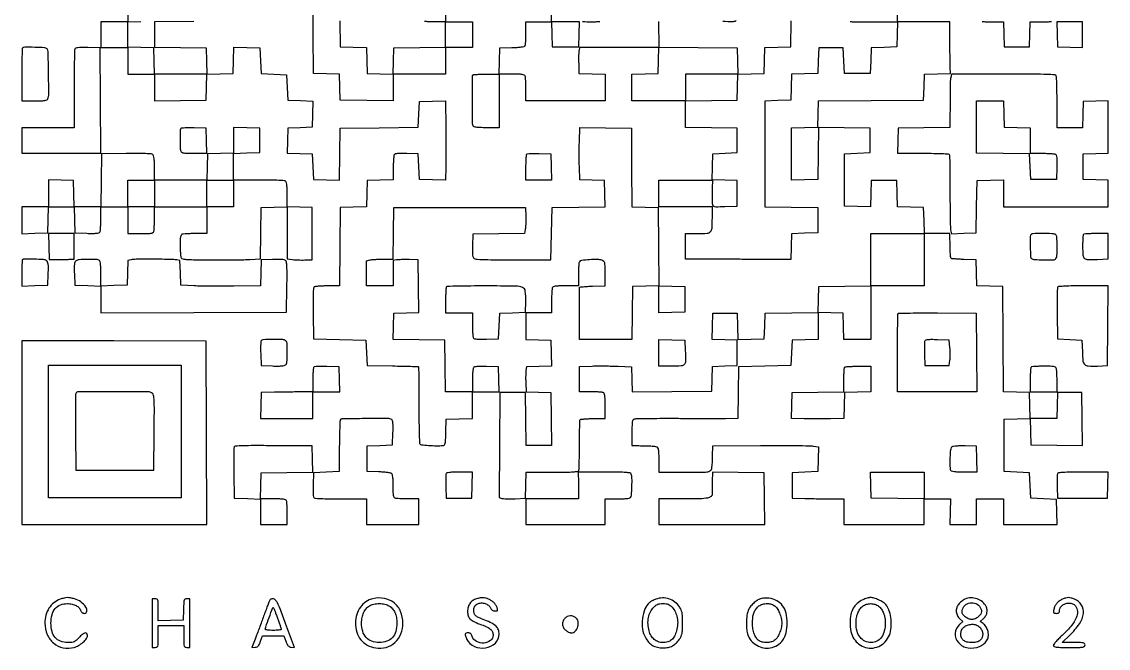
# Model space of a CAD drawing. Extents: x 179 to 1071, y 112 to 1107.
# Drawn here: x 179 to 1071, y 112 to 627 of the extents above; entities that cross this region are included whole.
import ezdxf

# ---------------------------------------------------------------- set-up
doc = ezdxf.new("R2010")
doc.units = 0

msp = doc.modelspace()

# ---------------------------------------------------------------- linework, layer by layer
for points in [[(266, 649.033832), (266, 627), (255, 627), (244, 627), (244, 616.5), (244, 606), (255, 606), (266, 606), (266, 595), (266, 584), (277, 584), (288, 584), (288, 572.980112), (288, 561.960225), (309.25, 562.230112), (330.5, 562.5), (330.783492, 573.216508), (331.066984, 583.933016), (341.783492, 584.216508), (352.5, 584.5), (352.784171, 595.283485), (353.068343, 606.06697), (363.784171, 605.783485), (374.5, 605.5), (375, 595), (375.5, 584.5), (386, 584), (396.5, 583.5), (397, 573), (397.5, 562.5), (407.783473, 562.214647), (418.066946, 561.929295), (417.783473, 551.214647), (417.5, 540.5), (407.5, 540), (397.5, 539.5), (397.215407, 529.285365), (396.930815, 519.07073), (407.215407, 518.785365), (417.5, 518.5), (418, 508), (418.5, 497.5), (429.230014, 497.216371), (439.960029, 496.932742), (440.230014, 518.216371), (440.5, 539.5), (472.5, 540), (504.5, 540.5), (505, 551), (505.5, 561.5), (516.212638, 561.783453), (526.925277, 562.066905), (527.212638, 540.283453, -0.001713), (527.301796, 531.152668, -0.00156), (527.332112, 521.73124, -0.00156), (527.30666, 513.307822, -0.005051), (527.215829, 507.716515), (526.931657, 496.93303), (516.215829, 497.216515), (505.5, 497.5), (505, 508), (504.5, 518.5), (495.08357, 518.789728, 0.007315), (490.565119, 518.862613, 0.024729), (487.617554, 518.721172, 0.035484), (485.690708, 518.393714, 0.193917), (484.848883, 517.789728, 0.115315), (484.524948, 516.861431, 0.007634), (484.266491, 514.024733, 0.010715), (484.080784, 510.599582, 0.00779), (484.015313, 506.783832), (484, 497.067663), (473.25, 496.783832), (462.5, 496.5), (462.216508, 485.783492), (461.933016, 475.066984), (451.216508, 474.783492), (440.5, 474.5), (440.236147, 442.25), (439.972294, 410), (430.236147, 409.984687, 0.007665), (426.414087, 409.920077, 0.010575), (422.986687, 409.73694, 0.007459), (420.146961, 409.482248, 0.115805), (419.22917, 409.162796, 0.230932), (418.572759, 408.095412, 0.012869), (418.285113, 404.091209, 0.012029), (418.150006, 397.928451, 0.002701), (418.22917, 387.428109), (418.5, 366.5), (440, 366), (461.5, 365.5), (462, 355), (462.5, 344.5), (483.414282, 344.252384, -0.001613), (491.458792, 344.131188, -0.002619), (498.29212, 343.97038, -0.000395), (504.342878, 343.791482, -0.191037), (504.693248, 343.640085, -0.195791), (504.842618, 343.285515, -0.000187), (504.947117, 334.309265, -0.001812), (505.023944, 324.256515, -0.001106), (505.045373, 312.387701, 0.002429), (505.09849, 300.456831, 0.003811), (505.272153, 290.201511, 0.00108), (505.510101, 281.29643, 0.134831), (505.835026, 280.234465, 0.229937), (507.093376, 279.456348, 0.008001), (512.983208, 278.949801, 0.015289), (519.356243, 278.699747, 0.019668), (525.216168, 278.879639, 0.241101), (526.132555, 279.432929, 0.093391), (526.682064, 280.857316, 0.03447), (527.001839, 283.674162, 0.004432), (527.216168, 289.75), (527.5, 300.5), (538.25, 300.783832), (549, 301.067663), (549, 312.033832), (549, 323), (560.034983, 323), (571.069966, 323), (570.784983, 333.25), (570.5, 343.5), (560.582645, 343.788231, 0.006827), (555.804805, 343.861823, 0.023663), (552.717063, 343.721018, 0.033714), (550.705135, 343.395734, 0.19692), (549.847958, 342.788231, 0.113964), (549.524772, 341.869999, 0.008157), (549.266219, 339.16123, 0.011132), (549.080746, 335.886984, 0.008167), (549.015313, 332.25), (549, 323), (538.019888, 323), (527.039775, 323), (526.769888, 344.25), (526.5, 365.5), (505.216371, 365.769986), (483.932742, 366.039971), (484.216371, 376.769986), (484.5, 387.5), (494.769404, 387.785197), (505.038809, 388.070395), (504.769404, 409.785197), (504.5, 431.5), (497, 431.641373, 0.006244), (493.926954, 431.660915, 0.0065), (490.895312, 431.602912, 0.006283), (488.276401, 431.485779, 0.028084), (486.75, 431.311918), (484, 430.841089), (484, 420.420545), (484, 410), (473, 410), (462, 410), (462, 420.375), (462, 430.75), (465.125, 431.375, -0.028154), (466.828226, 431.616938, -0.006988), (469.63947, 431.816406, -0.007123), (472.868586, 431.954092, -0.007092), (476.105112, 432), (483.960225, 432), (484.230112, 453.25), (484.5, 474.5), (538.5, 474.5), (592.5, 474.5), (592.748108, 467, -0.007634), (592.803444, 463.891684, -0.007426), (592.764794, 460.754244, -0.007356), (592.649308, 457.998453, -0.027246), (592.456503, 456.269767), (591.91679, 453.039533), (570.708395, 452.769767), (549.5, 452.5), (549.213656, 442.739067, 0.004035), (549.082314, 436.561383, 0.050094), (549.285832, 434.225782, 0.147748), (549.929746, 432.990136, 0.114834), (551.213656, 432.170159, 0.077712), (552.941581, 431.847546, 0.001645), (561.640886, 431.619768, 0.003769), (571.838204, 431.463241, 0.002527), (583.5, 431.431092), (613.5, 431.5), (614, 453), (614.5, 474.5), (636.283633, 474.769596), (658.067266, 475.039192), (657.783633, 485.769596), (657.5, 496.5), (647.340048, 496.783989), (637.180096, 497.067978), (636.840048, 507.463455, -0.005238), (636.7338, 512.243402, -0.002925), (636.699469, 518.062996, -0.002917), (636.733524, 523.94857, -0.004734), (636.838997, 528.949095), (637.177994, 540.039257), (658.338997, 539.769629), (679.5, 539.5), (679.763809, 507.283692), (680.027617, 475.067383), (690.763809, 474.783692), (701.5, 474.5), (701.763808, 442.283972), (702.027617, 410.067944), (691.263808, 409.783972), (680.5, 409.5), (680.230498, 387.75), (679.960995, 366), (658.480498, 366), (637, 366), (637, 387, 0.000019), (636.999687, 395.103977, 0.000031), (636.998727, 402.051562, 0.000006), (636.99743, 408.162296, 0.001388), (636.995666, 408.75, -0.381842), (637.268611, 409.058869, -0.004852), (640.078253, 409.363063, -0.011093), (643.468332, 409.621065, -0.00669), (647.495666, 409.783832), (658, 410.067663), (658, 420.058583, 0.003895), (657.949418, 426.55166, 0.054245), (657.660283, 428.872118, 0.15464), (656.910921, 430.124524, 0.090604), (655.402241, 431.037168, 0.089758), (651.762346, 431.715644, 0.018421), (645.202153, 431.50834, 0.012933), (638.609669, 430.884866, 0.224944), (636.833314, 429.764536, 0.114529), (636.515762, 428.859726, 0.007956), (636.261917, 426.15427, 0.010974), (636.079668, 422.885292, 0.008023), (636.015313, 419.25), (636, 410), (625.606989, 410, 0.005351), (620.039857, 409.940414, 0.030363), (617.086379, 409.69735, 0.063068), (615.398405, 409.23239, 0.205218), (614.606989, 408.418213, 0.07203), (614.367894, 407.361889, 0.005915), (614.178303, 404.534475, 0.007831), (614.044305, 401.140776, 0.005951), (614, 397.418213), (614, 388), (603.5, 388), (593, 388), (593, 377.034983), (593, 366.069966), (603.25, 365.784983), (613.5, 365.5), (613.783473, 354.785353), (614.066946, 344.070705), (603.791339, 343.785353), (593.515732, 343.5), (593.007866, 340.64126, 0.031897), (592.831638, 339.075052, 0.007663), (592.74548, 336.461117, 0.007839), (592.739627, 333.451725, 0.007699), (592.827811, 330.425384), (593.155621, 323.068248), (603.327811, 322.784124), (613.5, 322.5), (613.769502, 300.75), (614.039005, 279), (603.539005, 279), (593.039005, 279), (592.769502, 300.75), (592.5, 322.5), (582, 322.5), (571.5, 322.5), (571.239394, 279.271714), (570.978787, 236.043428), (573.239394, 235.47666, 0.04788), (574.593759, 235.272018, 0.007258), (577.332822, 235.163052, 0.008077), (580.579925, 235.133527, 0.00691), (584, 235.204946), (592.5, 235.5), (592.783832, 246.25), (593.067663, 257), (614.426843, 257, 0.00225), (626.010157, 257.05212, 0.014353), (631.881903, 257.273609, 0.021707), (635.35182, 257.656193, 0.269013), (636.345392, 258.457694, 0.083419), (636.570084, 259.566393, 0.001724), (636.740447, 265.233161, 0.003986), (636.86423, 271.874683, 0.002666), (636.904762, 279.476136, -0.002897), (636.948614, 287.044289, -0.004484), (637.082961, 293.579247, -0.001513), (637.266316, 299.21066, -0.130229), (637.511398, 300.018442, -0.226252), (638.117418, 300.408774, -0.008602), (640.859998, 300.711667, -0.013975), (644.205498, 300.928905, -0.009224), (648.059017, 301), (658, 301), (658, 311.393011, 0.005351), (657.940414, 316.960143, 0.030363), (657.69735, 319.913621, 0.063068), (657.23239, 321.601595, 0.205218), (656.418213, 322.393011, 0.070946), (655.373807, 322.631778, 0.006338), (652.68135, 322.821697, 0.008159), (649.449196, 322.955669, 0.006277), (645.918213, 323), (637, 323), (637, 333.435662), (637, 343.871323), (647.364997, 344.185662, -0.006238), (652.119169, 344.270498, -0.003526), (657.882746, 344.260788, -0.003519), (663.695685, 344.169083, -0.005772), (668.614997, 344), (679.5, 343.5), (679.785133, 333.236381), (680.070267, 322.972761), (712.785133, 323.236381), (745.5, 323.5), (745.784601, 333.715399), (746.069202, 343.930798), (756.284601, 344.215399), (766.5, 344.5), (766.5, 355), (766.5, 365.5), (756.216527, 365.785353), (745.933054, 366.070705), (746.216527, 376.785353), (746.5, 387.5), (756.5, 387.5), (766.5, 387.5), (766.784171, 376.716515), (767.068343, 365.93303), (777.784171, 366.216515), (788.5, 366.5), (789, 377), (789.5, 387.5), (811.25, 387.769502), (833, 388.039005), (833, 377.053334), (833, 366.067663), (822.25, 365.783832), (811.5, 365.5), (811, 355), (810.5, 344.5), (789, 344), (767.5, 343.5), (767.230112, 322.25), (766.960225, 301), (756.730112, 300.926937, -0.001619), (750.906951, 300.904204, -0.000306), (740.284585, 300.903637, -0.000327), (727.878503, 300.918696, -0.0003), (715.111026, 300.950216, 0.001773), (702.946481, 300.944405, 0.00271), (692.395887, 300.84475, 0.000949), (683.298059, 300.69222, 0.072293), (681.861026, 300.455892, 0.177171), (680.863049, 299.684495, 0.099024), (680.308751, 298.232412, 0.037333), (680.054529, 295.495441, 0.004497), (680, 289.432612), (680, 279), (685.75, 278.783674, 0.001336), (688.244106, 278.696514, 0.001007), (690.985937, 278.613561, 0.001018), (693.563565, 278.546022, 0.002353), (695.5, 278.508343, -0.045144), (699.363393, 278.101278, -0.219328), (701.102268, 276.841347, -0.118648), (701.856863, 274.17466, -0.009893), (702, 266.940983), (702, 257), (723.480948, 257, 0.003164), (740.479112, 257.10758, 0.127215), (744.042339, 258.077367, 0.245296), (745.690422, 260.643505, 0.01508), (746.24922, 270), (746.5, 278.5), (785.5, 278.793658, -0.00153), (800.753032, 278.861826, -0.00218), (814.302248, 278.821847, -0.001205), (825.751832, 278.710561, -0.032341), (828.78425, 278.477249), (833.0685, 277.867182), (832.78425, 267.683591), (832.5, 257.5), (822, 257), (811.5, 256.5), (811.5, 246), (811.5, 235.5), (822, 235.324274, 0.000788), (826.797094, 235.251555, 0.000454), (832.573437, 235.178349, 0.000454), (838.373532, 235.115378, 0.00076), (843.25, 235.074274), (854, 235), (854, 224.5), (854, 214), (887, 214), (920, 214), (920, 224.5), (920, 235), (930.75, 235.00211), (941.5, 235.00422), (941.185662, 224.50211), (940.871323, 214), (951.935662, 214), (963, 214), (963, 224.5), (963, 235), (974, 235), (985, 235), (985, 224.5), (985, 214), (1007.034983, 214), (1029.069966, 214), (1028.784983, 224.25), (1028.5, 234.5), (1018, 235), (1007.5, 235.5), (1007, 246), (1006.5, 256.5), (996, 257), (985.5, 257.5), (985.5, 279), (985.5, 300.5), (996.215829, 300.783485), (1006.931657, 301.06697), (1007.215829, 290.283485), (1007.5, 279.5), (1028.769558, 279.230055), (1050.039116, 278.960111), (1049.769558, 300.730055), (1049.5, 322.5), (1039.5, 322.5), (1029.5, 322.5), (1029.216168, 311.75), (1028.932337, 301), (1018, 301), (1007.067663, 301), (1006.783832, 311.75), (1006.5, 322.5), (995.760597, 322.783724), (985.021195, 323.067448), (984.760597, 366.283724), (984.5, 409.5), (973.783492, 409.783492), (963.066984, 410.066984), (962.783492, 420.783492), (962.5, 431.5), (952.560598, 431.772735, -0.005103), (948.710893, 431.917699, -0.007801), (945.376729, 432.129521, -0.003444), (942.555841, 432.372536, -0.174895), (942.062331, 432.604335, -0.174373), (941.694292, 433.38585, -0.008212), (941.462677, 436.333159, -0.008696), (941.264525, 440.772269, -0.002012), (941.091064, 448.25), (941, 453), (930.533832, 453), (920.067663, 453), (919.783832, 463.75), (919.5, 474.5), (908.783492, 474.783492), (898.066984, 475.066984), (897.783492, 485.783492), (897.5, 496.5), (887, 496.5), (876.5, 496.5), (876.215829, 485.716515), (875.931657, 474.93303), (865.215829, 475.216515), (854.5, 475.5), (854.5, 497), (854.5, 518.5), (865, 519), (875.5, 519.5), (875.5, 529.5), (875.5, 539.5), (854.269945, 539.76983), (833.039891, 540.039659), (832.769945, 518.76983), (832.5, 497.5), (821.75, 497.216168), (811, 496.932337), (811, 518.432337), (811, 539.932337), (821.75, 540.216168), (832.5, 540.5), (832.783724, 551.239403), (833.067448, 561.978805), (876.283724, 562.239403), (919.5, 562.5), (919.783492, 573.216508), (920.066984, 583.933016), (930.753007, 584.216508), (941.43903, 584.5), (941.277914, 590, -0.003928), (941.211859, 593.082001, -0.000811), (941.146971, 598.510937, -0.000853), (941.092584, 604.816778, -0.000803), (941.058399, 611.25), (941, 627), (919.5, 627), (898, 627), (898, 638)], [(527, 638), (527, 627), (538, 627), (549, 627), (549, 616.5), (549, 606), (538, 606), (527, 606), (527, 595), (527, 584), (505.466168, 584), (483.932337, 584), (484.216168, 594.75), (484.5, 605.5), (505.75, 605.769888), (527, 606.039775), (527, 616.519888), (527, 627), (517.2, 627, -0.008695), (512.928253, 627.074295, -0.018472), (509.630442, 627.311224, -0.019349)], [(701.769888, 627.25), (702.039775, 606), (669.53894, 606), (637.038104, 606), (636.531776, 603.75, 0.042728), (636.34737, 602.401883, 0.006379), (636.243882, 599.664062, 0.007135), (636.208992, 596.419305, 0.006097), (636.262724, 593), (636.5, 584.5), (647.25, 584.216168), (658, 583.932337), (658, 572.966168), (658, 562), (625.5, 562), (593, 562), (593, 571.418213, 0.005951), (592.955695, 575.140776, 0.007831), (592.821697, 578.534475, 0.005915), (592.632106, 581.361889, 0.07203), (592.393011, 582.418213, 0.205485), (591.600474, 583.232706, 0.062919), (589.908208, 583.697521, 0.03028), (586.946379, 583.940479, 0.005326), (581.359179, 584), (570.932337, 584), (571.216168, 594.75), (571.5, 605.5), (581.464966, 605.788805, 0.00836), (585.800174, 605.987032, 0.019108), (589.055937, 606.315749, 0.01918), (591.411, 606.737468, 0.199883), (592.199653, 607.288805, 0.115815), (592.50451, 608.163074, 0.007503), (592.747767, 610.861399, 0.010614), (592.922759, 614.118512, 0.007698), (592.984687, 617.75), (593, 627), (603.465017, 627), (613.930034, 627), (614.215017, 616.75), (614.5, 606.5), (625.5, 606.5), (636.5, 606.5), (636.784983, 616.75), (637.069966, 627), (625.534983, 627), (614, 627), (614, 638)], [(639.457971, 627.239354, 0.017193), (646.416631, 627, 0.009553), (650.382282, 627.075776, 0.019214), (653.502134, 627.315336, 0.020088)], [(859.042149, 627.223085, 0.017756), (862.402679, 627.026353, 0.008808), (866.672969, 627.003499, -0.001524), (871.211915, 627.045328, -0.000832), (876.781398, 627.070406, -0.000829), (882.441804, 627.077092, -0.001318), (887.284983, 627.062014), (898.069966, 627), (897.784983, 616.75), (897.5, 606.5), (887, 606), (876.5, 605.5), (876, 595), (875.5, 584.5), (865, 584.5), (854.5, 584.5), (854, 595), (853.5, 605.5), (843.5, 605.5), (833.5, 605.5), (833, 595), (832.5, 584.5), (821.783492, 584.216508), (811.066984, 583.933016), (810.783492, 573.216508), (810.5, 562.5), (799.75, 562.216168), (789, 561.932337), (789, 518.485671), (789, 475.039005), (810.75, 474.769502), (832.5, 474.5), (832.5, 464), (832.5, 453.5), (821.783492, 453.216508), (811.066984, 452.933016), (810.783492, 442.369878), (810.5, 431.806739), (777, 431.839127, -0.000148), (763.459397, 431.856238, -0.000168), (750.476562, 431.880872, -0.000153), (739.44448, 431.908894, -0.000936), (733.75, 431.935757), (724, 432), (724, 442.5), (724, 453), (733.964816, 453, 0.0177), (741.719525, 453.274608, 0.189883), (744.50496, 454.606725, 0.174589), (745.756305, 457.536065, 0.014506), (746, 465.934259), (746, 475), (724, 475), (702, 475), (702, 486), (702, 497), (723.966168, 497), (745.932337, 497), (746.216168, 507.75), (746.5, 518.5), (756.5, 519), (766.5, 519.5), (766.5, 529.5), (766.5, 539.5), (745.25, 539.769888), (724, 540.039775), (724, 551.019888), (724, 562), (702, 562), (680, 562), (680, 572.966168), (680, 583.932337), (690.75, 584.216168), (701.5, 584.5), (701.783972, 595.263808), (702.067944, 606.027617), (734.283972, 605.763808), (766.5, 605.5), (766.784171, 594.716515), (767.068343, 583.93303), (777.784171, 584.216515), (788.5, 584.5), (788.783492, 595.216508), (789.066984, 605.933016), (799.783492, 606.216508), (810.5, 606.5), (810.769888, 627.75)], [(765.636063, 628.0754, -0.184361), (763.056021, 627.071897, -0.010844), (754.496645, 627.203496)], [(967.622935, 627.311444, 0.018513), (970.910654, 627.074375, 0.00874), (975.165017, 627), (984.930034, 627), (985.215017, 616.75), (985.5, 606.5), (996, 606.5), (1006.5, 606.5), (1006.784983, 616.75), (1007.069966, 627), (1016.834983, 627, 0.00874), (1021.089346, 627.074375, 0.018513), (1024.377065, 627.311444, 0.019392)]]:
    msp.add_lwpolyline(points, format="xyb")
for points in [[(440.230112, 627.75), (440.5, 606.5), (451.216508, 606.216508), (461.933016, 605.933016), (462.216508, 595.216508), (462.5, 584.5), (473.25, 584.216168), (484, 583.932337), (484, 572.946666), (484, 561.960995), (462.25, 562.230498), (440.5, 562.5), (440.216508, 573.216508), (439.933016, 583.933016), (429.216508, 584.216508), (418.5, 584.5), (418.236147, 616.75), (417.972294, 649)], [(320.25, 627.236147), (288, 626.972294), (288, 616.506035), (288, 606.039775), (309.25, 605.769888), (330.5, 605.5), (330.783832, 594.75), (331.067663, 584), (309.567663, 584), (288.067663, 584), (287.783832, 594.75), (287.5, 605.5), (276.75, 605.783832), (266, 606.067663), (266, 616.5), (266, 626.932337), (276.75, 627.216168)]]:
    msp.add_lwpolyline(points)
for points in [[(1029.215017, 616.75), (1029.5, 606.5), (1039.75, 606.215017), (1050, 605.930034), (1050, 616.465017), (1050, 627), (1039.465017, 627), (1028.930034, 627)], [(724, 572.980112), (724, 561.960225), (745.25, 562.230112), (766.5, 562.5), (766.783832, 573.25), (767.067663, 584), (745.533832, 584), (724, 584)], [(288, 486), (288, 475), (277, 475), (266, 475), (266, 486), (266, 497), (277, 497), (288, 497)], [(353, 486), (353, 475), (342, 475), (331, 475), (331, 486), (331, 497), (342, 497), (353, 497)], [(920, 431.5), (920, 410), (898, 410), (876, 410), (876, 388), (876, 366), (865.033832, 366), (854.067663, 366), (853.783832, 376.75), (853.5, 387.5), (843.216527, 387.785353), (832.933054, 388.070705), (833.216527, 398.785353), (833.5, 409.5), (854.75, 409.769888), (876, 410.039775), (876, 431.519888), (876, 453), (898, 453), (920, 453)], [(723.5, 399), (723.5, 388.5), (712.75, 388.216168), (702, 387.932337), (702, 399), (702, 410.067663), (712.75, 409.783832), (723.5, 409.5)], [(179, 289.506286), (179, 214), (255.006326, 214), (331.012652, 214), (330.756326, 289.25), (330.5, 364.5), (254.75, 364.756286), (179, 365.012572)], [(310, 290.5), (310, 236), (255.5, 236), (201, 236), (201, 290.5), (201, 345), (255.5, 345), (310, 345)], [(920, 245.980498), (920, 234.960995), (898.25, 235.230498), (876.5, 235.5), (876.216168, 246.25), (875.932337, 257), (897.966168, 257), (920, 257)]]:
    msp.add_lwpolyline(points, close=True)
for points in [[(179.666667, 605.333333, 0.189785), (179.396107, 604.71132, 0.001222), (179.195833, 598.595833, 0.00465), (179.048092, 591.559297, 0.002923), (179, 583.333333), (179, 562), (189.393011, 562, 0.005351), (194.960143, 562.059586, 0.030363), (197.913621, 562.30265, 0.063068), (199.601595, 562.76761, 0.205218), (200.393011, 563.581787, 0.092424), (201.165451, 567.777048, 0.003036), (201.023151, 584.892128, 0.001716), (200.70625, 602.676223, 0.193396), (199.8, 604.8, 0.184841), (197.848905, 605.670935, 0.006951), (189.708613, 605.999859, 0.006657), (181.535309, 606.107508, 0.198875)], [(222.619905, 604.451872, 0.086226), (222.369142, 603.178106, 0.000898), (222.182097, 594.081863, 0.002848), (222.044814, 583.576834, 0.001843), (222, 571.418213), (222, 540), (200.5, 540), (179, 540), (179, 529.5), (179, 519), (211.510623, 519), (244.021245, 519), (243.760623, 562.25), (243.5, 605.5), (233.369905, 605.783659, 0.005077), (227.789027, 605.883234, 0.032748), (224.976461, 605.720524, 0.074653), (223.405548, 605.281886, 0.198307)], [(571, 562), (571, 540), (560.606989, 540, -0.005351), (555.039857, 540.059586, -0.030363), (552.086379, 540.30265, -0.063068), (550.398405, 540.76761, -0.205218), (549.606989, 541.581787, -0.090869), (549.036433, 544.627805, -0.001339), (549.01356, 562.955139, -0.000701), (549.067178, 581.894658, -0.197813), (549.666667, 583.333333, -0.178563), (550.245497, 583.600197, -0.004516), (553.172917, 583.804167, -0.009111), (556.658388, 583.951724, -0.006022), (560.666667, 584), (571, 584)], [(941.675073, 581.125366, 0.030613), (941.456087, 579.527345, 0.00686), (941.287683, 576.781767, 0.007092), (941.18156, 573.601259, 0.006808), (941.163644, 570.375366, -0.00186), (941.180176, 566.568525, -0.000811), (941.175128, 561.514543, -0.000802), (941.152439, 556.145576, -0.00107), (941.113571, 551.269888), (941, 540.039775), (919.75, 539.769888), (898.5, 539.5), (898.215017, 529.25), (897.930034, 519), (918.906, 519, -0.003616), (927.740472, 518.936115, -0.008073), (934.455486, 518.730509, -0.003692), (939.747448, 518.443725, -0.243577), (940.506607, 517.98931, -0.133414), (940.759873, 517.135345, -0.000788), (940.938185, 508.833338, -0.003222), (941.066069, 499.328789, -0.002036), (941.098652, 488.23931, 0.001901), (941.128667, 476.990291, 0.002691), (941.247353, 466.97759, 0.001537), (941.418917, 458.530902, 0.038218), (941.650639, 456.216315), (942.23522, 452.932631), (952.36761, 453.216315), (962.5, 453.5), (963, 475), (963.5, 496.5), (974.25, 496.783832), (985, 497.067663), (985, 486.033832), (985, 475), (1028, 475), (1071, 475), (1071, 485.965017), (1071, 496.930034), (1060.75, 497.215017), (1050.5, 497.5), (1050.5, 508), (1050.5, 518.5), (1060.75, 518.784983), (1071, 519.069966), (1071, 540.569966), (1071, 562.069966), (1060.75, 561.784983), (1050.5, 561.5), (1050.216168, 550.75), (1049.932337, 540), (1039.466168, 540), (1029, 540), (1029, 560.418213, 0.002771), (1028.956005, 568.357109, 0.004125), (1028.821697, 575.303225, 0.001841), (1028.636631, 581.220565, 0.083055), (1028.393011, 582.418213, 0.289135), (1027.115084, 583.372609, 0.010526), (1020.781489, 583.737206, 0.008208), (1009.914991, 583.954948, 0.000905), (985.018011, 584), (942.25, 584)], [(985.216168, 551.25), (985.5, 540.5), (996.25, 540.216168), (1007, 539.932337), (1007, 529.466168), (1007, 519), (1016.75, 518.984687, -0.007755), (1020.578609, 518.919286, -0.010675), (1024.014355, 518.733781, -0.007585), (1026.860149, 518.475649, -0.115445), (1027.788231, 518.152042, -0.19692), (1028.395734, 517.294865, -0.033714), (1028.721018, 515.282937, -0.023663), (1028.861823, 512.195195, -0.006827), (1028.788231, 507.417355), (1028.5, 497.5), (1018, 497.5), (1007.5, 497.5), (1007, 508), (1006.5, 518.5), (984.75, 518.769502), (963, 519.039005), (963, 540.519502), (963, 562), (973.966168, 562), (984.932337, 562)], [(353, 529.567663), (353, 519.067663), (342.25, 518.783832), (331.5, 518.5), (331.216168, 507.75), (330.932337, 497), (309.466168, 497), (288, 497), (288, 506.877555, 0.007431), (287.929625, 511.612619, 0.023668), (287.686183, 514.765909, 0.033485), (287.27857, 516.870358, 0.156203), (286.62212, 517.89865, 0.155745), (285.27761, 518.441468, 0.008655), (280.705807, 518.70418, 0.010005), (274.276081, 518.833319, 0.003345), (264.87212, 518.771094), (244.5, 518.5), (244.230498, 496.75), (243.960995, 475), (233.014329, 475), (222.067663, 475), (221.783832, 485.75), (221.5, 496.5), (211.25, 496.784983), (201, 497.069966), (201, 486.034983), (201, 475), (190, 475), (179, 475), (179, 463.966168), (179, 452.932337), (189.75, 453.216168), (200.5, 453.5), (200.783832, 464.25), (201.067663, 475), (211.5, 475), (221.932337, 475), (222.216168, 464.25), (222.5, 453.5), (232.417355, 453.211769, 0.006827), (237.195195, 453.138177, 0.023663), (240.282937, 453.278982, 0.033714), (242.294865, 453.604266, 0.19692), (243.152042, 454.211769, 0.115445), (243.475649, 455.139851, 0.007585), (243.733781, 457.985645, 0.010675), (243.919286, 461.421391, 0.007755), (243.984687, 465.25), (244, 475), (255, 475), (266, 475), (266, 464), (266, 453), (276.393011, 453, 0.005351), (281.960143, 453.059586, 0.030363), (284.913621, 453.30265, 0.063068), (286.601595, 453.76761, 0.205218), (287.393011, 454.581787, 0.07203), (287.632106, 455.638111, 0.005915), (287.821697, 458.465525, 0.007831), (287.955695, 461.859224, 0.005951), (288, 465.581787), (288, 475), (309.5, 475), (331, 475), (331, 464), (331, 453), (321.581787, 453, 0.005951), (317.859224, 452.955695, 0.007831), (314.465525, 452.821697, 0.005915), (311.638111, 452.632106, 0.07203), (310.581787, 452.393011, 0.190061), (309.785864, 451.663266, 0.071459), (309.315682, 450.197627, 0.035402), (309.070745, 447.679954, 0.006995), (309.015313, 443.143011, 0.010065), (309.09021, 439.723818, 0.013103), (309.303714, 436.599799, 0.010751), (309.60402, 434.021296, 0.106983), (309.9756, 433.00524, 0.218251), (311.246871, 432.177278, 0.020033), (315.087815, 431.762955, 0.013246), (321.531614, 431.499237, 0.00209), (334.210287, 431.369493, 0.002231), (343.767032, 431.354276, 0.002302), (353.223239, 431.42495, 0.002222), (361.41563, 431.560324, 0.009852), (366.230526, 431.756263), (374.961051, 432.284019), (375.230526, 453.392009), (375.5, 474.5), (386.25, 474.783832), (397, 475.067663), (397, 453.647375), (397, 432.227088), (401.25, 431.678733, 0.016067), (403.301178, 431.480832, 0.00715), (406.014062, 431.345746, 0.007069), (408.891945, 431.284394, 0.009493), (411.5, 431.31519), (417.5, 431.5), (417.5, 453), (417.5, 474.5), (407.25, 474.784983), (397, 475.069966), (397, 484.834983, 0.00874), (396.925625, 489.089346, 0.018513), (396.688556, 492.377065, 0.019392), (396.327709, 494.800997, 0.150838), (395.8, 495.8, 0.175156), (394.538104, 496.391927, 0.00933), (390.045513, 496.721154, 0.010454), (383.593081, 496.937931, 0.003169), (373.8, 497), (353, 497), (353, 507.966168), (353, 518.932337), (363.75, 519.216168), (374.5, 519.5), (374.5, 529.5), (374.5, 539.5), (363.75, 539.783832), (353, 540.067663)], [(309.699448, 539.366114, 0.193402), (309.114208, 537.994573, 0.004076), (309.015901, 530.475546, 0.006902), (309.080023, 523.256213, 0.086143), (309.606989, 520.581787, 0.205495), (310.399564, 519.767284, 0.062914), (312.091976, 519.302474, 0.030277), (315.054089, 519.059519, 0.005326), (320.641972, 519), (331.069966, 519), (330.784983, 529.25), (330.5, 539.5), (320.449448, 539.782781, 0.006672), (316.547259, 539.840477, 0.010046), (313.145783, 539.777033, 0.005301), (310.300668, 539.636532, 0.183378)], [(613.783832, 507.75), (614.067663, 497), (603.533832, 497), (593, 497), (593, 507.333333, -0.006326), (593.050742, 511.343969, -0.009524), (593.20576, 514.83701, -0.00491), (593.420396, 517.763196, -0.177417), (593.700461, 518.367127, -0.182377), (594.297812, 518.637197, -0.005798), (597.000338, 518.778463, -0.010544), (600.240283, 518.841782, -0.007041), (603.950461, 518.783794), (613.5, 518.5)], [(745.9, 490.034983, 0.000453), (745.861718, 487.158304, 0.000478), (745.829375, 484.332151, 0.000456), (745.806043, 481.895281, 0.002165), (745.8, 480.5, 0.027418), (746.002757, 476.805212, 0.253459), (746.884427, 475.533212, 0.119902), (748.831797, 475.078144, 0.004674), (756.25, 475.215017), (766.5, 475.5), (766.5, 486), (766.5, 496.5), (756.25, 496.784983), (746, 497.069966)], [(201.216168, 442.348654), (201.5, 431.697308), (208.5, 431.736407, 0.001183), (211.418349, 431.759615, 0.001111), (214.398438, 431.796993, 0.001105), (217.041311, 431.841857, 0.003835), (218.75, 431.887753), (222, 432), (222, 442.5), (222, 453), (211.466168, 453), (200.932337, 453)], [(1007.666667, 452.333333, 0.197733), (1006.974508, 450.672982, 0.004906), (1007.018744, 442.282886, 0.00426), (1007.218741, 433.811579, 0.251377), (1007.965533, 432.521302, 0.124243), (1010.557087, 431.701556, 0.009279), (1018.013312, 431.398815, 0.007684), (1025.58347, 431.348437, 0.172689), (1027.606849, 432.088677, 0.207888), (1028.932813, 434.711122, 0.016873), (1029.125642, 442.595214, 0.015078), (1028.813401, 450.507315, 0.291562), (1027.418213, 452.393011, 0.086595), (1024.751045, 452.916057, 0.005978), (1017.049326, 452.984863, 0.003449), (1009.015008, 452.905165, 0.194545)], [(1050.666667, 452.333333, 0.17604), (1050.400473, 451.763307, 0.005394), (1050.195833, 449.131169, 0.010012), (1050.048314, 445.979912, 0.006689), (1050, 442.368517, 0.017724), (1050.255816, 435.154068, 0.199394), (1051.513227, 432.644681, 0.178397), (1054.25107, 431.615471, 0.013692), (1062.25, 431.782559), (1071, 432.205232), (1071, 442.602616), (1071, 453), (1061.166667, 453, 0.006327), (1057.350087, 452.951706, 0.009526), (1054.026042, 452.804167, 0.004912), (1051.241448, 452.599886, 0.177413)], [(179.666667, 431.333333, 0.178637), (179.399783, 430.754242, 0.004491), (179.195833, 427.817145, 0.009085), (179.048275, 424.320751, 0.006002), (179, 420.299502), (179, 409.932337), (189.75, 410.216168), (200.5, 410.5), (200.790619, 419.983715, 0.005986), (200.888454, 425.225554, 0.035003), (200.714161, 427.975897, 0.072737), (200.239248, 429.636939, 0.12965), (199.349489, 430.733715, 0.14198), (196.909321, 431.6225, 0.009192), (189.290112, 431.9949, 0.007587), (181.549671, 432.113183, 0.19894)], [(223.530177, 430.645724, 0.142379), (222.719521, 429.59377, 0.062697), (222.283439, 427.875036, 0.032198), (222.117625, 425.061979, 0.006284), (222.209381, 419.983715), (222.5, 410.5), (233.25, 410.216168), (244, 409.932337), (244, 398.959921), (244, 387.987506), (320.25, 388.243753), (396.5, 388.5), (396.749791, 409.127729, 0.002555), (396.825869, 419.996322, 0.013648), (396.675206, 425.925862, 0.019536), (396.339038, 429.578905, 0.189014), (395.600506, 430.916588, 0.132983), (394.513819, 431.412743, 0.020735), (392.149878, 431.703615, 0.01892), (388.957302, 431.841398, 0.009045), (384.850715, 431.788859), (375.5, 431.5), (375.216544, 420.78701), (374.933087, 410.074021), (353.216544, 409.78701, -0.002595), (344.095514, 409.713817, -0.002336), (334.647985, 409.731184, -0.00234), (326.175939, 409.825995, -0.007388), (320.5, 410), (309.5, 410.5), (309.215811, 420.678054), (308.931622, 430.856108), (306.215811, 431.332062, 0.040289), (301.431141, 431.778111, 0.002526), (287.244385, 431.882648, 0.002188), (272.891241, 431.853095, 0.049504), (268.784189, 431.418763), (266.068378, 430.856108), (265.784189, 420.678054), (265.5, 410.5), (254.75, 410.216168), (244, 409.932337), (244, 419.843724, 0.007934), (243.92868, 424.337716, 0.02055), (243.692916, 427.569099, 0.024095), (243.322414, 429.834576, 0.171502), (242.75, 430.768231, 0.161699), (240.373973, 431.66389, 0.011559), (233.223715, 431.783624, 0.012194), (226.100678, 431.564444, 0.145061)], [(527.666737, 409.333404, 0.178561), (527.399846, 408.754521, 0.004516), (527.195854, 405.827104, 0.009112), (527.048282, 402.341617, 0.006022), (527, 398.333333), (527, 388), (538, 388), (549, 388), (549.015313, 378.25, 0.007755), (549.080714, 374.421391, 0.010675), (549.266219, 370.985645, 0.007585), (549.524351, 368.139851, 0.115445), (549.847958, 367.211769, 0.19692), (550.705135, 366.604266, 0.033714), (552.717063, 366.278982, 0.023663), (555.804805, 366.138177, 0.006827), (560.582645, 366.211769), (570.5, 366.5), (571, 377), (571.5, 387.5), (582, 388), (592.5, 388.5), (592.788833, 397.243181, 0.036481), (592.449075, 405.752465, 0.279804), (590.105656, 408.781351, 0.089314), (584.615258, 409.828705, 0.002344), (559.647713, 409.969876, 0.001995), (547.594639, 409.93344, 0.003222), (537.336178, 409.795397, 0.000589), (528.302217, 409.604952, 0.193134)], [(1029.447199, 408.723, 0.088003), (1029.255956, 407.733152, 0.001312), (1029.180843, 401.807175, 0.003516), (1029.16003, 394.911562, 0.002311), (1029.228584, 386.973), (1029.5, 366.5), (1039.5, 366), (1049.5, 365.5), (1049.78602, 355.765906, 0.018563), (1050.288309, 348.223421, 0.181953), (1051.69017, 345.419268, 0.179528), (1054.602547, 344.215405, 0.01798), (1062.259538, 344.209712), (1070.5, 344.5), (1070.763664, 377.25), (1071.027329, 410), (1050.48228, 410, 0.002749), (1040.200895, 409.943472, 0.01241), (1034.20111, 409.728498, 0.012788), (1030.313257, 409.392499, 0.280154)], [(962.763853, 355.25), (963.027706, 323), (952.763853, 322.926805, -0.00126), (944.527276, 322.888824, -0.000694), (934.455126, 322.881746, -0.00058), (922.339842, 322.904102, -0.000334), (907.75, 322.957682), (898, 323), (898, 354.833333, -0.002001), (898.049029, 367.086392, -0.003231), (898.199888, 377.515513, -0.000593), (898.402981, 386.698691, -0.192864), (898.680468, 387.347135, -0.194926), (899.328722, 387.621499, -0.000608), (908.434599, 387.750224, -0.003285), (918.778546, 387.815907, -0.002034), (930.930468, 387.763802), (962.5, 387.5)], [(375.428774, 364.674983, 0.081654), (375.239658, 363.758353, 0.005045), (375.154817, 360.970602, 0.007376), (375.136178, 357.631743, 0.005394), (375.210159, 353.924983), (375.5, 344.5), (384.850715, 344.211141, 0.009044), (388.957683, 344.15859, 0.018924), (392.150171, 344.296386, 0.020746), (394.513859, 344.587315, 0.132968), (395.600715, 345.083586, 0.20596), (396.765168, 347.365601, 0.013873), (397.048161, 354.838575, 0.01448), (396.907543, 362.297106, 0.186516), (395.8, 364.8, 0.187671), (393.283421, 365.90689, 0.012371), (385.211649, 366.05708, 0.010192), (377.04182, 365.840358, 0.297728)], [(723.795054, 357, -0.009927), (723.928151, 348.034911, -0.179688), (722.933469, 345.397028, -0.203196), (720.50249, 344.211645, -0.01319), (712.480948, 344), (702, 344), (702, 355.033832), (702, 366.067663), (712.75, 365.783832), (723.5, 365.5)], [(920.44275, 364.711405, 0.081149), (920.248444, 363.774362, 0.00524), (920.158923, 360.981301, 0.007536), (920.137209, 357.634347, 0.00554), (920.210159, 353.924983), (920.5, 344.5), (930.5, 344.5), (940.5, 344.5), (941.08534, 348.886315, 0.022863), (941.269448, 350.99849, 0.010307), (941.326793, 353.780045, 0.01018), (941.266834, 356.724741, 0.013684), (941.08534, 359.386315), (940.5, 365.5), (930.732592, 365.786422, 0.006215), (925.820487, 365.869374, 0.027145), (922.9185, 365.724677, 0.046335), (921.158442, 365.373938, 0.232847)], [(418.699448, 343.366114, 0.176241), (418.420111, 342.767337, 0.005323), (418.205463, 339.983588, 0.009942), (418.050687, 336.652202, 0.006636), (418, 332.833333), (418, 323), (407.75, 322.902492, 0.000362), (403.032594, 322.8542, 0.000201), (397.279688, 322.788832, 0.0002), (391.45558, 322.717978, 0.000324), (386.5, 322.652492), (375.5, 322.5), (375.216168, 311.75), (374.932337, 301), (396.466168, 301), (418, 301), (418, 312), (418, 323), (429.034983, 323), (440.069966, 323), (439.784983, 333.25), (439.5, 343.5), (429.449448, 343.782781, 0.006672), (425.547259, 343.840477, 0.010046), (422.145783, 343.777033, 0.005301), (419.300668, 343.636532, 0.183378)], [(876, 333.533832), (876, 323.067663), (865.25, 322.783832), (854.5, 322.5), (854.217057, 311.837601), (853.934114, 301.175203), (842.896523, 300.837601, -0.004776), (837.911622, 300.732779, -0.002919), (832.027905, 300.699624, -0.002925), (826.198828, 300.734914, -0.005192), (821.396568, 300.841971), (810.934202, 301.183942), (811.217101, 311.841971), (811.5, 322.5), (832.75, 322.769888), (854, 323.039775), (854, 332.853221, -0.006339), (854.048294, 336.662176, -0.009543), (854.195833, 339.9798, -0.004928), (854.400127, 342.75872, -0.177365), (854.666667, 343.333333, -0.178563), (855.245497, 343.600197, -0.004516), (858.172917, 343.804167, -0.009111), (861.658388, 343.951724, -0.006022), (865.666667, 344), (876, 344)], [(1007.666667, 343.333333, 0.177413), (1007.400114, 342.758552, 0.004912), (1007.195833, 339.973958, 0.009526), (1007.048294, 336.649913, 0.006327), (1007, 332.833333), (1007, 323), (1018, 323), (1029, 323), (1029, 331.918213, 0.006277), (1028.955669, 335.449196, 0.008159), (1028.821697, 338.68135, 0.006338), (1028.631778, 341.373807, 0.070946), (1028.393011, 342.418213, 0.199759), (1027.624187, 343.225925, 0.066055), (1026.020372, 343.693741, 0.032092), (1023.231606, 343.939041, 0.005893), (1018.059678, 344, 0.006396), (1014.284117, 343.951702, 0.009619), (1010.994614, 343.804167, 0.005003), (1008.240534, 343.599816, 0.177151)], [(223.453816, 321.740243, 0.089548), (223.261817, 320.729866, 0.000598), (223.19019, 311.747155, 0.00234), (223.168607, 301.460077, 0.00149), (223.235201, 289.490243), (223.5, 258.5), (255.5, 258.5), (287.5, 258.5), (287.765726, 289.5, 0.001225), (287.879013, 308.006621, 0.012082), (287.71941, 315.793845, 0.024457), (287.315418, 320.099227, 0.201729), (286.324597, 321.75, 0.157681), (282.495237, 323.016106, 0.001671), (254.221233, 323.106234, 0.001077), (225.335041, 323.03952, 0.309316)], [(440.460957, 299.713523, 0.079451), (440.274381, 298.770289, 0.001069), (440.069061, 292.834597, 0.003012), (439.887016, 285.944457, 0.001972), (439.75634, 278), (439.5, 257.5), (429, 257), (418.5, 256.5), (418.211769, 246.582645, 0.006827), (418.138177, 241.804805, 0.023663), (418.278982, 238.717063, 0.033714), (418.604266, 236.705135, 0.19692), (419.211769, 235.847958, 0.130355), (420.253347, 235.518755, 0.002279), (426.216895, 235.266219, 0.005584), (433.204518, 235.080339, 0.003672), (441.25, 235.015313), (462, 235), (462, 224.5), (462, 214), (483.5, 214), (505, 214), (505, 224.5), (505, 235), (496.081787, 235, -0.006277), (492.550804, 235.044331, -0.008159), (489.31865, 235.178303, -0.006338), (486.626193, 235.368222, -0.070946), (485.581787, 235.606989, -0.195813), (484.778789, 236.359783, -0.068138), (484.309025, 237.906532, -0.033385), (484.062015, 240.582498, -0.006325), (484, 245.484544, 0.008505), (483.927386, 249.753213, 0.022826), (483.685644, 252.781358, 0.029015), (483.29689, 254.878173, 0.160543), (482.695876, 255.837437, 0.131421), (481.740901, 256.277004, 0.010763), (479.000112, 256.687053, 0.013854), (475.65896, 257.019842, 0.010217), (471.945876, 257.209882), (462.5, 257.5), (462.5, 268), (462.5, 278.5), (473, 279), (483.5, 279.5), (483.788231, 289.417355, 0.006803), (483.862102, 294.198529, 0.023727), (483.721431, 297.281172, 0.033896), (483.39626, 299.285753, 0.199357), (482.788231, 300.133611, 0.139732), (479.538847, 301.058989, 0.002425), (460.987475, 300.964842, 0.001434), (441.88246, 300.72043, 0.309687)], [(353.434825, 277.690751, 0.088201), (353.248346, 276.723524, 0.001254), (353.177208, 270.797702, 0.003436), (353.159128, 263.909309, 0.002252), (353.228584, 255.973), (353.5, 235.5), (364.25, 235.216168), (375, 234.932337), (375, 224.466168), (375, 214), (386, 214), (397, 214), (397, 222.918213, 0.006277), (396.955669, 226.449196, 0.008159), (396.821697, 229.68135, 0.006338), (396.631778, 232.373807, 0.070946), (396.393011, 233.418213, 0.205485), (395.600474, 234.232706, 0.062919), (393.908208, 234.697521, 0.03028), (390.946379, 234.940479, 0.005326), (385.359179, 235), (374.932337, 235), (375.216168, 245.75), (375.5, 256.5), (396.783629, 256.769986), (418.067258, 257.039971), (417.783629, 267.769986), (417.5, 278.5), (385.70624, 278.717752, 0.001676), (369.653474, 278.773895, 0.00799), (360.482501, 278.628675, 0.00578), (354.357261, 278.362835, 0.295544)], [(962.783832, 267.75), (963.067663, 257), (952.640821, 257, -0.00628), (947.573325, 257.063651, -0.023847), (944.416011, 257.293925, -0.034974), (942.42458, 257.677759, -0.240498), (941.70593, 258.32395, -0.077439), (941.511884, 259.226218, -0.005429), (941.391495, 261.818325, -0.007586), (941.328126, 264.926847, -0.005637), (941.348942, 268.36053, -0.008361), (941.494775, 272.640834, -0.029485), (941.796132, 275.376083, -0.046789), (942.26938, 277.139469, -0.1602), (943, 278.055243, -0.117185), (944.031666, 278.427605, -0.011309), (946.703125, 278.669919, -0.013884), (949.943633, 278.799846, -0.010538), (953.5, 278.768663), (962.5, 278.5)], [(527.428774, 255.674983, 0.081654), (527.239658, 254.758353, 0.005045), (527.154817, 251.970602, 0.007376), (527.136178, 248.631743, 0.005394), (527.210159, 244.924983), (527.5, 235.5), (538, 235.5), (548.5, 235.5), (548.783832, 246.25), (549.067663, 257), (538.502447, 257, 0.006163), (533.358283, 256.936587, 0.023613), (530.163994, 256.706615, 0.034632), (528.151549, 256.323077, 0.241229)], [(636.005865, 248.25, -0.001027), (636.04936, 244.734939, -0.001212), (636.07562, 241.409375, -0.001058), (636.085045, 238.601305, -0.007648), (636.066053, 237.25), (636, 235), (614.5, 235), (593, 235), (593, 224.5), (593, 214), (625.5, 214), (658, 214), (658, 224.5), (658, 235), (667.8, 235, 0.008695), (672.071747, 235.074295, 0.018472), (675.369558, 235.311224, 0.019349), (677.799696, 235.671932, 0.150969), (678.8, 236.2, 0.182186), (679.648595, 238.075108, 0.008428), (679.98781, 245.18065, 0.012209), (680.032511, 252.131964, 0.087326), (679.393011, 255.418213, 0.258867), (678.33644, 256.304141, 0.029904), (675.155152, 256.724494, 0.015859), (669.489924, 256.95046, 0.002037), (657.332823, 257), (635.879624, 257)], [(745.889309, 249.269888, 0.002389), (745.859634, 246.135176, 0.002744), (745.862028, 243.141638, 0.002469), (745.890516, 240.603748, 0.015776), (745.951876, 239.318669, -0.248435), (744.97776, 237.063553, -0.124936), (742.0757, 235.741543, -0.040047), (735.906204, 235.129886, -0.004692), (722.065741, 235), (702, 235), (702, 224.5), (702, 214), (745.519888, 214), (789.039775, 214), (788.769888, 235.25), (788.5, 256.5), (767.25, 256.769888), (746, 257.039775)], [(1029.428774, 255.674983, 0.081654), (1029.239658, 254.758353, 0.005045), (1029.154817, 251.970602, 0.007376), (1029.136178, 248.631743, 0.005394), (1029.210159, 244.924983), (1029.5, 235.5), (1050, 235.5), (1070.5, 235.5), (1070.783832, 246.25), (1071.067663, 257), (1050.502447, 257, 0.002631), (1039.97284, 256.944601, 0.013068), (1034.058858, 256.727711, 0.015137), (1030.329498, 256.379632, 0.277041)], [(210.655189, 152.541351, 0.080572), (205.385631, 149.640005, 0.083708), (201.383351, 145.253956, 0.07932), (198.889736, 139.584143, 0.063104), (198.021962, 132.946344, 0.101343), (199.889706, 123.638956, 0.119999), (205.227429, 116.453295, 0.124848), (213.085579, 112.70926, 0.115321), (222.03037, 113.008178, 0.069351), (225.730123, 114.579014, 0.048484), (229.378093, 117.277477, 0.049824), (232.151484, 120.330432, 0.160837), (233, 122.9, 0.187929), (232.393959, 124.455473, 0.280203), (231.030179, 124.84963, 0.109138), (228.815013, 123.689461, 0.03137), (226, 121, -0.019586), (223.669707, 118.666222, -0.084528), (222.034017, 117.598484, -0.083656), (220.128831, 117.126702, -0.018958), (216.788469, 117, -0.087195), (210.83315, 118.046504, -0.128603), (206.485521, 121.044563, -0.115853), (203.872246, 126.056664, -0.062566), (203, 133, -0.062772), (203.866655, 139.875974, -0.113001), (206.45697, 144.90285, -0.126935), (210.727359, 147.93493, -0.09148), (216.5, 149, -0.051987), (220.398706, 148.593539, -0.073405), (223.669117, 147.383755, -0.08529), (226.08797, 145.463375, -0.105962), (227.508279, 142.973915, 0.084328), (227.936101, 142.14322, 0.08871), (228.60805, 141.517245, 0.082371), (229.499882, 141.131044, 0.061149), (230.567388, 141, 0.379294), (232.48753, 142.701362, 0.181833), (231.645003, 146.158303, 0.083838), (227.570587, 150.393249, 0.091912), (222.453076, 152.891347, 0.022282), (219.037686, 153.677559, 0.052888), (216.440816, 153.875357, 0.054065), (213.894783, 153.52258, 0.024202)], [(286, 133), (286, 113), (288.5, 113, 0.104331), (289.950811, 113.306062, 0.224677), (290.680556, 114.15, 0.064117), (290.955995, 116.064536, 0.003707), (291, 122), (291, 131), (301.5, 131), (312, 131), (312, 122, 0.003707), (312.044005, 116.064536, 0.064117), (312.319444, 114.15, 0.224677), (313.049189, 113.306062, 0.104331), (314.5, 113), (317, 113), (317, 133), (317, 153), (314.538933, 153, 0.108827), (313.119531, 152.687359, 0.211231), (312.367862, 151.831808, 0.063773), (312.023151, 149.90618, 0.004188), (311.788933, 144.25), (311.5, 135.5), (301.25, 135.215017), (291, 134.930034), (291, 143.965017, 0.003684), (290.956076, 149.925856, 0.063889), (290.680824, 151.846502, 0.224551), (289.950864, 152.692806, 0.104705), (288.5, 153), (286, 153)], [(382.129369, 150.816376, 0.001464), (381.587313, 149.362908, 0.000153), (380.326753, 145.949185, 0.00019), (378.827942, 141.881687, 0.000152), (377.216753, 137.5, -0.000437), (375.481531, 132.7893, -0.000352), (373.608639, 127.729509, -0.000356), (371.872401, 123.05923, -0.000915), (370.608429, 119.685562), (368.041118, 112.871123), (370.747871, 113.185562, 0.072298), (372.189784, 113.569134, 0.107961), (373.247949, 114.323657, 0.075118), (374.138829, 115.664856, 0.020915), (375.111124, 118), (376.767624, 122.5), (385.5, 122.5), (394.232376, 122.5), (395.888876, 118, 0.021097), (396.852159, 115.688858, 0.073104), (397.741855, 114.339853, 0.105695), (398.786596, 113.576194, 0.076255), (400.182635, 113.192267), (402.819894, 112.884535), (395.547945, 132.692267, 0.002229), (391.044263, 144.792597, 0.024203), (388.972741, 149.569654, 0.068545), (387.395405, 151.902974, 0.181995), (385.638483, 152.816376, 0.047511), (384.318171, 152.848638, 0.112346), (383.381873, 152.564873, 0.118134), (382.689277, 151.915494, 0.055688)], [(467.263634, 153.026726, 0.094991), (461.638528, 150.497359, 0.084067), (457.065209, 145.975665, 0.08011), (454.071576, 139.985524, 0.074995), (453.021962, 133.217881, 0.07203), (454.107641, 125.494433, 0.098731), (457.342112, 119.285994, 0.101816), (462.620205, 114.923141, 0.080987), (469.637377, 112.549378, 0.110351), (478.111606, 113.017954, 0.117207), (485.371342, 117.063503, 0.112484), (490.240801, 124.105023, 0.095538), (491.956076, 133, 0.098713), (490.06761, 142.47219, 0.124583), (484.738155, 149.608324, 0.126379), (476.72203, 153.284836, 0.103301)], [(552.312913, 152.897522, 0.082177), (549.292014, 151.454546, 0.086827), (546.962847, 149.137326, 0.083809), (545.501193, 146.092222, 0.070188), (545, 142.539455, 0.082585), (545.594199, 138.966488, 0.120704), (547.307341, 136.292794, 0.081222), (550.621596, 134.032079, 0.022252), (556.485046, 131.607894, -0.020792), (561.326006, 129.622972, -0.076845), (564.073614, 127.806736, -0.118755), (565.499902, 125.70809, -0.090374), (566, 122.963858, -0.233183), (563.844483, 118.59323, -0.15018), (558.4458, 116.583878, -0.134824), (552.413393, 117.868727, -0.191667), (548.862107, 121.965715, 0.038502), (548.231476, 123.407215, 0.090618), (547.504889, 124.324131, 0.108498), (546.591189, 124.827803, 0.072036), (545.402175, 125, 0.082848), (543.793787, 124.731655, 0.276037), (543.130263, 123.946287, 0.133914), (543.283206, 122.472476, 0.018356), (544.516158, 119.607192, 0.183656), (550.615856, 113.757652, 0.141693), (559.841434, 112.648147, 0.150309), (567.857007, 116.621517, 0.205889), (571, 123.930703, 0.094703), (570.323979, 127.467845, 0.105141), (568.39948, 130.359631, 0.075039), (564.886061, 132.890714, 0.02738), (559.272437, 135.395896, -0.014704), (553.940495, 137.615122, -0.08629), (551.439851, 139.311133, -0.149983), (550.34223, 141.296985, -0.075914), (550.181769, 144.177721, -0.042713), (550.483584, 145.824464, -0.0808), (551.042099, 147.049084, -0.084289), (551.941448, 148.000404, -0.050107), (553.278402, 148.811224, -0.103552), (556.18255, 149.517803, -0.084912), (559.352482, 149.080388, -0.087657), (562.108932, 147.640418, -0.122354), (563.831226, 145.471073, 0.055766), (564.492362, 144.365481, 0.083555), (565.31077, 143.597355, 0.085589), (566.319955, 143.151233, 0.061445), (567.545949, 143, 0.028262), (568.94926, 143.079384, 0.191205), (569.551092, 143.401066, 0.216058), (569.72705, 144.021134, 0.036699), (569.449107, 145.25, 0.06074), (568.428849, 147.552356, 0.058003), (566.872108, 149.581814, 0.054954), (564.806715, 151.289187, 0.04518), (562.282119, 152.638016, 0.031774), (559.75769, 153.522106, 0.061907), (557.650852, 153.839838, 0.055652), (555.387265, 153.646592, 0.021323)], [(699.740524, 152.615915, 0.014829), (698.186521, 151.98974, 0.013597), (696.626083, 151.255326, 0.013745), (695.269882, 150.523964, 0.042693), (694.417436, 149.931478, 0.128483), (690.664699, 144.702646, 0.062573), (688.68194, 136.668618, 0.060936), (688.722776, 128.059778, 0.095656), (691.023577, 121.051121, 0.05775), (693.711422, 117.312294, 0.075452), (696.977532, 114.662962, 0.075438), (700.883118, 113.101663, 0.057704), (705.459294, 112.575716, 0.051332), (709.658641, 113.011589, 0.070386), (713.226952, 114.300149, 0.070192), (716.304929, 116.53133, 0.050713), (719.045712, 119.771662, 0.041815), (720.379175, 122.116075, 0.062612), (721.093569, 124.357786, 0.038598), (721.418475, 127.403103, 0.007283), (721.5, 133, 0.007283), (721.418475, 138.596897, 0.038598), (721.093569, 141.642214, 0.062612), (720.379175, 143.883925, 0.041815), (719.045712, 146.228338, 0.078252), (715.211054, 150.287893, 0.084742), (710.412321, 152.838945, 0.085799), (705.090504, 153.63431, 0.082829)], [(785.604322, 153.005326, 0.071877), (782.71922, 151.618475, 0.042159), (779.724617, 149.217296, 0.041605), (777.113201, 146.284564, 0.060083), (775.376839, 143.282119, 0.07604), (774.399794, 139.495421, 0.021235), (774.042426, 133.368656, 0.021382), (774.208244, 127.219267, 0.072833), (775.061334, 123.3151, 0.091885), (777.966032, 118.510735, 0.078339), (782.548416, 114.748801, 0.079548), (787.994027, 112.622434, 0.10007), (793.396867, 112.54663, 0.08835), (799.464326, 114.842136, 0.108354), (803.87266, 118.980284, 0.095028), (806.521253, 125.046784, 0.05463), (807.423899, 133, 0.058862), (806.498033, 141.105872, 0.100406), (803.658323, 147.273956, 0.113335), (798.933165, 151.364121, 0.090523), (792.494902, 153.406823, 0.026557), (790.753454, 153.53518, 0.019671), (788.822897, 153.498756, 0.019997), (786.997959, 153.318986, 0.041623)], [(869.5, 152.119269, 0.072233), (864.913059, 149.148703, 0.085313), (861.659506, 145.139049, 0.077576), (859.727802, 139.953904, 0.048566), (859.04947, 133.5, 0.056726), (859.832081, 126.121242, 0.084236), (862.279995, 120.116129, 0.093645), (866.33055, 115.696875, 0.087991), (871.79991, 112.941802, 0.110101), (877.913138, 112.502257, 0.094342), (884.017372, 114.631855, 0.092753), (888.994597, 118.899327, 0.101909), (891.891347, 124.546924, 0.056196), (892.910293, 130.920165, 0.048798), (892.563532, 137.679586, 0.051395), (890.992, 143.796591, 0.093429), (888.345081, 148.207427, 0.071058), (886.04709, 150.151318, 0.031119), (882.534151, 152.061425, 0.031001), (878.843708, 153.509058, 0.078118), (876, 153.956076, 0.050421), (874.765654, 153.831284, 0.018475), (873.059375, 153.416514, 0.018096), (871.214845, 152.82242, 0.020678)], [(953.415186, 152.630829, 0.039461), (952.070189, 151.889622, 0.022779), (950.57398, 150.803045, 0.022659), (949.162877, 149.567985, 0.035014), (948.074862, 148.368043, 0.098411), (946.607273, 145.481235, 0.094182), (946.323802, 142.205752, 0.093521), (947.262858, 139.035571, 0.095405), (949.288397, 136.45094), (951.644315, 134.40188), (948.884438, 131.873177, 0.19277), (945.333281, 124.488075, 0.204816), (947.978464, 116.930975, 0.168604), (955.923568, 112.631843, 0.145615), (965.373827, 113.841163, 0.065806), (969.266455, 116.216494, 0.104467), (971.722381, 119.233106, 0.110898), (972.661536, 122.847297, 0.081287), (972.127324, 126.969367, 0.038667), (971.479795, 128.646837, 0.0328), (970.550137, 130.30392, 0.034109), (969.487993, 131.715599, 0.069494), (968.445803, 132.627468), (965.974312, 134.246851), (968.446712, 136.538195, 0.062917), (970.398133, 138.86576, 0.08476), (971.474211, 141.390256, 0.090342), (971.614383, 144.001805, 0.082473), (970.839903, 146.586336, 0.106918), (967.843652, 150.378044, 0.089015), (963.35467, 152.897633, 0.088176), (958.229649, 153.714225, 0.102078)], [(1033.5, 152.597485, 0.049106), (1030.814996, 151.082103, 0.064332), (1028.737574, 149.183541, 0.06692), (1027.269605, 146.884324, 0.059366), (1026.386877, 144.184383, 0.018346), (1026.079354, 142.287335, 0.172208), (1026.254608, 141.49262, 0.223964), (1026.865547, 141.099285, 0.032852), (1028.375, 141, 0.040776), (1029.609846, 141.100872, 0.115715), (1030.402634, 141.429925, 0.150487), (1030.845614, 142.014773, 0.0876), (1031, 142.889216, -0.116237), (1031.580538, 145.352682, -0.098571), (1033.222312, 147.470801, -0.092222), (1035.659628, 148.902098, -0.086984), (1038.5, 149.4, -0.034896), (1040.354949, 149.27038, -0.062586), (1041.826438, 148.871774, -0.069756), (1043.044613, 148.159933, -0.055562), (1044.128841, 147.089216, -0.161781), (1045.808055, 142.626313, -0.112725), (1044.808104, 137.295067, -0.072422), (1040.902706, 130.98911, -0.029217), (1033.928541, 123.61472, 0.00983), (1030.890987, 120.642505, 0.01411), (1028.329009, 117.883527, 0.009861), (1026.331539, 115.51422, 0.171845), (1026, 114.578059, 0.303365), (1026.560339, 113.739513, 0.068063), (1028.309493, 113.280347, 0.026731), (1031.715331, 113.050623, 0.003475), (1039, 113, 0.002682), (1047.134523, 113.04363, 0.035495), (1050.125, 113.288462, 0.134742), (1051.477318, 113.893213, 0.224251), (1052, 115, 0.178651), (1051.598788, 116.087055, 0.165051), (1050.573319, 116.696884, 0.048172), (1048.329217, 116.951733, 0.004202), (1042.586554, 117), (1033.173108, 117), (1039.594101, 123.165755, 0.052067), (1047.425108, 132.432275, 0.118831), (1050.638391, 140.9422, 0.177574), (1049.050972, 147.814825, 0.149071), (1043.282119, 152.638016, 0.032226), (1040.559078, 153.588904, 0.069029), (1038.357596, 153.884998, 0.069665), (1036.171456, 153.569678, 0.033346)], [(388.9425, 137.155947, -0.003393), (390.113959, 133.911113, -0.004902), (391.10186, 131.025739, -0.00263), (391.899392, 128.57661, -0.077542), (392, 127.931781, -0.352746), (391.704117, 127.564568, -0.017987), (390.090625, 127.273711, -0.022134), (387.991956, 127.067125, -0.013466), (385.5, 127, -0.013697), (383.008061, 127.068279, -0.022503), (380.909375, 127.278396, -0.018532), (379.299372, 127.574437, -0.351457), (379, 127.94773, -0.086085), (379.314043, 129.758253, -0.002221), (382.135221, 137.536795, -0.000897), (385.149336, 145.688369, -0.546378), (385.556229, 145.777104, -0.102164), (385.747443, 145.486377, -0.00097), (386.686565, 143.109021, -0.003198), (387.746843, 140.358066, -0.002059)], [(480.810176, 146.974365, -0.080911), (483.478878, 144.685275, -0.070964), (485.427513, 141.567869, -0.062237), (486.607551, 137.651479, -0.042111), (487, 133, -0.067763), (486.064034, 126.125512, -0.116993), (483.293067, 121.095974, -0.125186), (478.714591, 118.061956, -0.084237), (472.5, 117.007476, -0.086955), (466.363285, 118.082849, -0.122446), (461.768283, 121.163638, -0.114665), (458.955747, 126.213599, -0.070071), (458, 133, -0.04675), (458.425823, 137.544331, -0.060077), (459.692744, 141.542396, -0.066654), (461.72718, 144.787403, -0.082712), (464.419965, 147.114322, -0.085601), (468.034337, 148.544591, -0.053692), (472.56999, 148.993914, -0.053448), (477.127329, 148.465958, -0.081525)], [(713.035603, 145.961886, -0.077808), (715.667019, 142.082825, -0.064296), (717.203721, 137.323878, -0.060798), (717.532428, 132.069419, -0.056044), (716.611916, 126.736983, -0.04672), (714.818584, 122.198156, -0.098047), (712.487034, 119.225574, -0.10959), (709.386211, 117.564092, -0.068502), (705.288218, 117, -0.085737), (701.528365, 117.64949, -0.09174), (698.302453, 119.518344, -0.085291), (695.787156, 122.549989, -0.06298), (694.099851, 126.578803, -0.054337), (693.187114, 132.154673, -0.062841), (693.573196, 137.520358, -0.067357), (695.221306, 142.303, -0.079927), (698.017351, 146.171197, -0.035822), (699.678317, 147.609813, -0.070541), (701.206878, 148.4475, -0.064488), (702.998004, 148.870055, -0.025726), (705.521867, 149, -0.025252), (708.103938, 148.869512, -0.070933), (709.856318, 148.435816, -0.07632), (711.344317, 147.550753, -0.032638)], [(796.885708, 147.3675, -0.094233), (799.160197, 145.030633, -0.046083), (801.130844, 141.352528, -0.044302), (802.497181, 137.104801, -0.055724), (802.956076, 133, -0.055724), (802.497181, 128.895199, -0.044302), (801.130844, 124.647472, -0.046083), (799.160197, 120.969367, -0.094233), (796.885708, 118.6325, -0.099708), (794.230354, 117.471276, -0.050083), (790.578695, 117.055341, -0.050201), (786.944453, 117.372264, -0.106326), (784.352869, 118.465394, -0.092392), (782.123773, 120.738954, -0.058742), (780.427145, 124.046867, -0.051075), (779.357102, 128.160107, -0.03813), (779, 132.836029, -0.024184), (779.23315, 137.653536, -0.057443), (779.98512, 141.156169, -0.070154), (781.394617, 143.95646, -0.054302), (783.635837, 146.538309, -0.101052), (786.452656, 148.249807, -0.070634), (790.102713, 149.003148, -0.070371), (793.833216, 148.711541, -0.098439)], [(882.486321, 146.8321, -0.069979), (884.860809, 144.356476, -0.060844), (886.595445, 141.205861, -0.054991), (887.648366, 137.428896, -0.040522), (888, 133.097218, -0.060079), (887.206811, 126.519811, -0.095905), (884.847609, 121.392633, -0.116238), (881.140977, 118.162056, -0.12196), (876.447767, 117, -0.109482), (871.332024, 118.133755, -0.118914), (867.350685, 121.306873, -0.102022), (864.845555, 126.390837, -0.063709), (864, 133, -0.039799), (864.349679, 137.386057, -0.055105), (865.398367, 141.186884, -0.061272), (867.131616, 144.346776, -0.070161), (869.513679, 146.8321, -0.088676), (872.50599, 148.426731, -0.078344), (876, 148.977583, -0.078344), (879.49401, 148.426731, -0.088676)], [(965.25, 146.886204, -0.045865), (965.920042, 145.909444, -0.033248), (966.485937, 144.717078, -0.033837), (966.873881, 143.501819, -0.060412), (967, 142.461796, -0.149976), (966.332108, 140.285211, -0.07411), (964.355911, 138.135696, -0.070347), (961.694565, 136.544125, -0.099958), (959, 136, -0.099853), (956.391326, 136.526217, -0.064183), (953.713369, 138.081941, -0.067238), (951.671771, 140.137268, -0.163374), (951, 142.138322, -0.166329), (952.487847, 146.48719, -0.148553), (956.394914, 149.256276, -0.14491), (961.260175, 149.420788, -0.157242)], [(625, 137, 0.103394), (623.455375, 134.639011, 0.109724), (623.029473, 131.908131, 0.109224), (623.799738, 129.243998, 0.101659), (625.634859, 127.07258, 0.030501), (626.780661, 126.279353, 0.028242), (628.043613, 125.60882, 0.029388), (629.236373, 125.142275, 0.078685), (630.134859, 125, 0.200198), (633.446043, 126.381137, 0.124556), (635.614302, 130.059652, 0.122431), (635.791959, 134.376265, 0.191612), (633.777494, 137.443296, 0.072393), (631.48363, 138.59836, 0.093372), (629.151012, 138.916956, 0.097622), (626.941439, 138.364308, 0.086637)], [(965.545455, 129.545455, -0.090355), (967.26462, 127.060266, -0.095761), (967.951514, 124.178814, -0.099904), (967.50611, 121.348151, -0.107962), (966, 119, -0.065976), (964.779383, 118.065055, -0.06097), (963.325, 117.45, -0.047884), (961.469613, 117.107382, -0.02173), (959, 117, -0.055728), (955.076253, 117.43869, -0.110825), (952.265695, 118.77365, -0.131491), (950.591895, 120.997813, -0.096208), (950, 124.045455, -0.107434), (950.674605, 127.148849, -0.105107), (952.579331, 129.720288, -0.098475), (955.483948, 131.412398, -0.082984), (959, 132, -0.032708), (961.063279, 131.864886, -0.057058), (962.724242, 131.45, -0.061499), (964.162777, 130.69813, -0.045266)]]:
    msp.add_lwpolyline(points, format="xyb", close=True)

doc.saveas('drawing.dxf')
